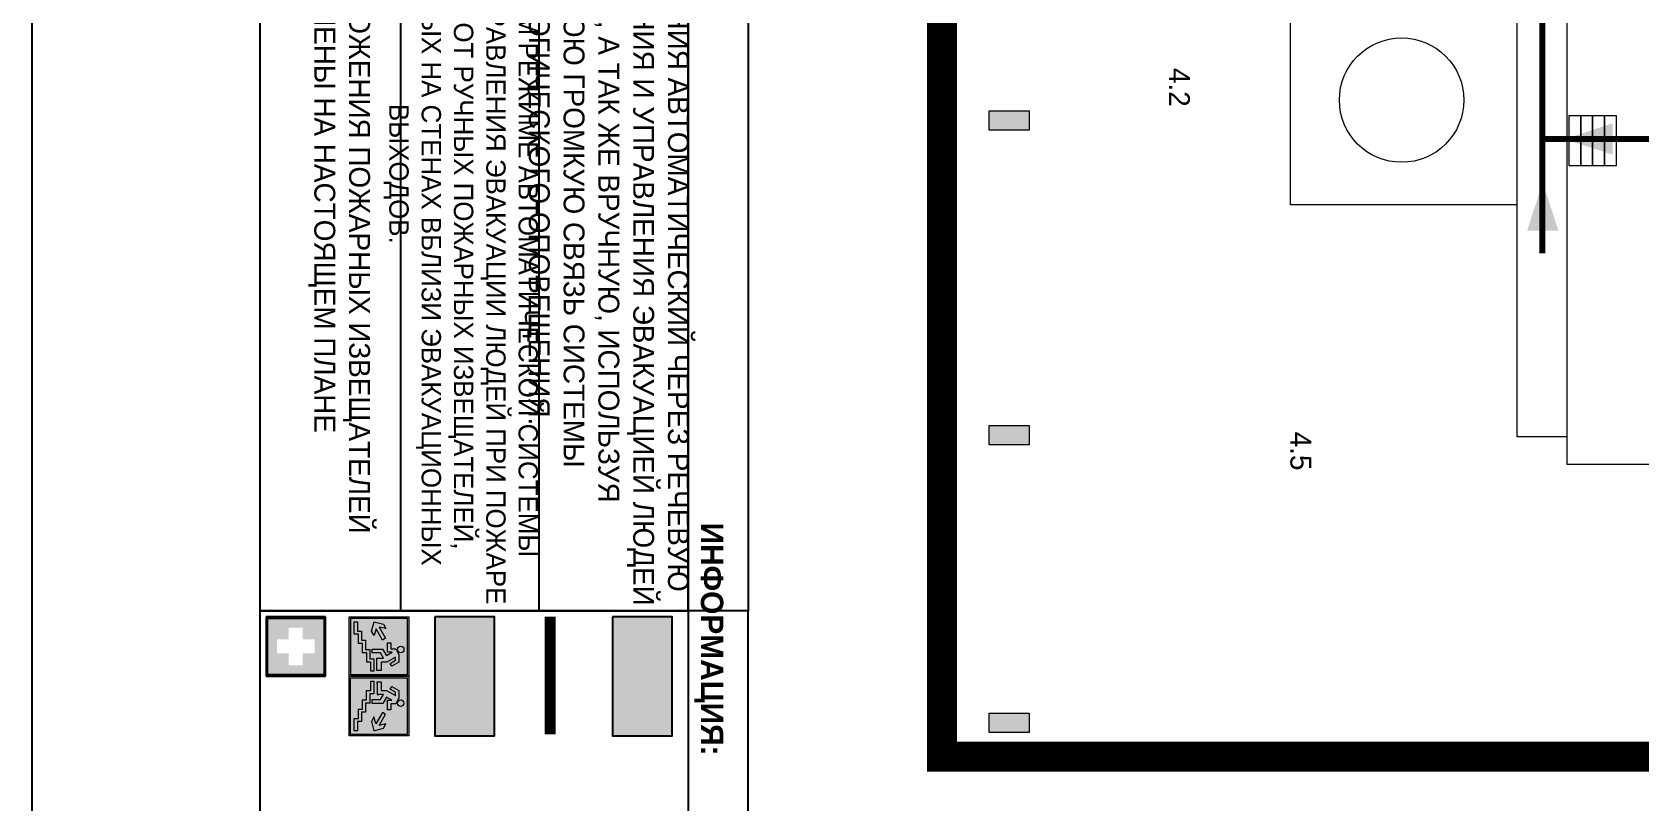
# Model space of a CAD drawing. Header units: millimetres. Extents: x 13810 to 67229, y 12374 to 21950.
# Drawn here: x 30817.2 to 31032.9, y 14693.5 to 14796.8 of the extents above; entities that cross this region are included whole.
import ezdxf

# ---------------------------------------------------------------- set-up
doc = ezdxf.new("R2010")
doc.units = ezdxf.units.MM
doc.layers.add('План_Штампы', color=7, linetype='Continuous')
doc.styles.add('обычный', font='arial.ttf')

# ---------------------------------------------------------------- blocks, each defined once
blk = doc.blocks.new('A$C7B4425F7')
at = {"true_color": 0xffffff}
blk.add_hatch(color=7, dxfattribs=at).paths.add_polyline_path([(0, 0), (-16, 0), (-16, -8), (0, -8)])
h = blk.add_hatch(color=126)
h.paths.add_polyline_path([(-0.2, -0.2), (-15.8, -0.2), (-15.8, -7.8), (-0.2, -7.8)])
h.paths.add_polyline_path([(-11.76, -2.03), (-11.76, -3.66), (-11.17, -3.66, -0.568275), (-11.17, -6.18), (-12.58, -6.18), (-12.58, -2.03)], flags=16)
h.paths.add_polyline_path([(-13.33, -4.12, -0.495768), (-13.59, -6.18), (-15.03, -6.18), (-15.03, -2.03), (-13.59, -2.03, -0.487973)], flags=16)
h.paths.add_polyline_path([(-10.25, -2.03), (-9.48, -2.03), (-9.48, -6.18), (-10.25, -6.18)], flags=16)
h.paths.add_polyline_path([(-13.84, -3.69), (-14.24, -3.69), (-14.24, -3.03), (-13.9, -3.03, -0.692621)], flags=0)
h.paths.add_polyline_path([(-9.15, -2.03), (-8.4, -2.03), (-8.04, -3.07), (-7.68, -2.03), (-6.93, -2.03), (-7.64, -4.1), (-6.93, -6.18), (-7.68, -6.18), (-8.04, -5.14), (-8.4, -6.18), (-9.15, -6.18), (-8.44, -4.1)], flags=16)
h.paths.add_polyline_path([(-11.76, -4.46), (-11.42, -4.46, -0.692621), (-11.36, -5.12), (-11.76, -5.12)], flags=0)
h.paths.add_polyline_path([(-13.9, -5.2), (-14.24, -5.2), (-14.24, -4.55), (-13.84, -4.55, -0.708038)], flags=0)
edge = h.paths.add_edge_path(flags=16)
edge.add_ellipse((-5.51, -4.08), major_axis=(0, 2.05), ratio=0.586184, start_angle=0, end_angle=360)
edge = h.paths.add_edge_path(flags=0)
edge.add_ellipse((-5.51, -4.08), major_axis=(0, 1.14), ratio=0.454828, start_angle=0, end_angle=360)
h.paths.add_polyline_path([(-4.13, -4.96, 0.377264), (-3.48, -4.52, 0.0555), (-3.16, -2.03), (-1.66, -2.03), (-1.66, -4.96), (-0.96, -4.96), (-0.96, -7.01), (-1.75, -7.01), (-1.75, -6.18), (-3.3, -6.18), (-3.3, -7.02), (-4.13, -7.02)], flags=16)
h.paths.add_polyline_path([(-2.73, -2.91), (-2.28, -2.91), (-2.28, -4.96), (-3.05, -4.96, 0.079136)], flags=0)
at = {"color": 126}
blk.add_lwpolyline([(-16, -8), (0, -8), (0, 0), (-16, 0)], close=True, dxfattribs=at)
blk = doc.blocks.new('A$C18900ED3')
h = blk.add_hatch(color=126)
h.paths.add_polyline_path([(-0.18, -0.18), (-7.02, -0.18), (-7.02, -7.02), (-0.18, -7.02)])
h.paths.add_polyline_path([(-5.89, -4.46), (-5.89, -2.77), (-4.46, -2.77), (-4.46, -1.31), (-2.77, -1.31), (-2.77, -2.77), (-1.33, -2.77), (-1.33, -4.46), (-2.77, -4.46), (-2.77, -5.89), (-4.46, -5.89), (-4.46, -4.46)], flags=16)
at = {"color": 126}
for p, q in [((-7.2, 0), (-7.2, -7.2)), ((0, 0), (-7.2, 0)), ((0, -7.2), (0, 0)), ((-7.02, -7.02), (-7.02, -0.18)), ((-7.02, -0.18), (-0.18, -0.18)), ((-0.18, -0.18), (-0.18, -7.02)), ((-7.2, -7.2), (0, -7.2)), ((-0.18, -7.02), (-7.02, -7.02))]:
    blk.add_line(p, q, dxfattribs=at)
blk = doc.blocks.new('вниз 3')
at = {"lineweight": 0, "true_color": 0xffffff}
h = blk.add_hatch(color=7, dxfattribs=at)
h.dxf.hatch_style = 1
h.paths.add_polyline_path([(40997.5, -4475.69), (40997.25, -4475.28), (40995.76, -4476.15), (40995.97, -4475.23), (40995.39, -4475.56), (40995.05, -4476.83), (40996.33, -4477.17), (40996.91, -4476.83), (40996, -4476.55)], flags=0)
h.paths.add_polyline_path([(40999.81, -4473.95), (41000.22, -4473.95), (41000.64, -4474.67), (41001.03, -4474.43), (41000.46, -4473.49), (41000.42, -4473.49), (40999.43, -4473.49), (40998.68, -4473.92), (40998.68, -4474.57), (40997.88, -4474.57), (40997.88, -4475), (40999.14, -4475), (40999.14, -4474.43), (40999.14, -4474.38), (40999.59, -4475.15), (40998.72, -4475.67), (40998.72, -4477.06), (40999.24, -4477.06), (40999.24, -4475.96), (40999.95, -4475.56), (40999.95, -4476.43), (41001.61, -4476.43), (41001.61, -4475.88), (41000.47, -4475.88), (41000.47, -4475.12)], flags=0)
h.paths.add_polyline_path([(40999.2, -4473.24, 1), (40998.35, -4473.24, 1)], flags=0)
h.paths.add_polyline_path([(41000.46, -4477.26), (41001.69, -4477.26), (41001.69, -4476.84), (41000.03, -4476.84), (41000.03, -4477.39), (40998.78, -4477.39), (40998.78, -4477.95), (40997.53, -4477.95), (40997.53, -4478.5), (40996.29, -4478.5), (40996.29, -4479.06), (40995.05, -4479.06), (40995.05, -4479.48), (40995.29, -4479.48), (40996.72, -4479.48), (40996.72, -4478.92), (40997.97, -4478.92), (40997.97, -4478.36), (40999.2, -4478.36), (40999.2, -4477.81), (41000.46, -4477.81)], flags=0)
h.paths.add_polyline_path([(41002.37, -4472.17), (40994.37, -4472.17), (40994.37, -4480.17), (41002.37, -4480.17)])
h.paths.add_polyline_path([(41002.16, -4479.96), (40994.57, -4479.96), (40994.57, -4472.37), (41002.16, -4472.37)], flags=16)
h.paths.add_polyline_path([(41001.61, -4475.88), (41001.61, -4476.43), (40999.95, -4476.43), (40999.95, -4475.56), (40999.24, -4475.96), (40999.24, -4477.06), (40998.72, -4477.06), (40998.72, -4475.67), (40999.59, -4475.15), (40999.14, -4474.38), (40999.14, -4474.43), (40999.14, -4475), (40997.88, -4475), (40997.88, -4474.57), (40998.68, -4474.57), (40998.68, -4473.92), (40999.43, -4473.49), (41000.42, -4473.49), (41000.46, -4473.49), (41001.03, -4474.43), (41000.64, -4474.67), (41000.22, -4473.95), (40999.81, -4473.95), (41000.47, -4475.12), (41000.47, -4475.88)], flags=0)
h.paths.add_polyline_path([(41001.69, -4476.84), (41001.69, -4477.26), (41000.46, -4477.26), (41000.46, -4477.81), (40999.2, -4477.81), (40999.2, -4478.36), (40997.97, -4478.36), (40997.97, -4478.92), (40996.72, -4478.92), (40996.72, -4479.48), (40995.05, -4479.48), (40995.05, -4479.06), (40996.29, -4479.06), (40996.29, -4478.5), (40997.53, -4478.5), (40997.53, -4477.95), (40998.78, -4477.95), (40998.78, -4477.39), (41000.03, -4477.39), (41000.03, -4476.84)], flags=0)
h.paths.add_polyline_path([(40998.35, -4473.24, -1), (40999.2, -4473.24, -1)], flags=0)
h.paths.add_polyline_path([(40997.5, -4475.69), (40996, -4476.55), (40996.91, -4476.83), (40996.33, -4477.17), (40995.05, -4476.83), (40995.39, -4475.56), (40995.97, -4475.23), (40995.76, -4476.15), (40997.25, -4475.28)], flags=0)
at = {"lineweight": 0}
h = blk.add_hatch(color=126, dxfattribs=at)
h.dxf.hatch_style = 1
h.paths.add_polyline_path([(41002.16, -4472.37), (40994.57, -4472.37), (40994.57, -4479.96), (41002.16, -4479.96)])
h.paths.add_polyline_path([(40995.97, -4475.23), (40995.76, -4476.15), (40997.25, -4475.28), (40997.5, -4475.69), (40996, -4476.55), (40996.91, -4476.83), (40996.33, -4477.17), (40995.05, -4476.83), (40995.39, -4475.56)], flags=16)
h.paths.add_polyline_path([(40997.88, -4474.57), (40998.68, -4474.57), (40998.68, -4473.92), (40999.43, -4473.49), (41000.42, -4473.49), (41000.46, -4473.49), (41001.03, -4474.43), (41000.64, -4474.67), (41000.22, -4473.95), (40999.81, -4473.95), (41000.47, -4475.12), (41000.47, -4475.88), (41001.61, -4475.88), (41001.61, -4476.43), (40999.95, -4476.43), (40999.95, -4475.56), (40999.24, -4475.96), (40999.24, -4477.06), (40998.72, -4477.06), (40998.72, -4475.67), (40999.59, -4475.15), (40999.14, -4474.38), (40999.14, -4474.43), (40999.14, -4475), (40997.88, -4475)], flags=16)
h.paths.add_polyline_path([(40998.35, -4473.24, -1), (40999.2, -4473.24, -1)], flags=16)
h.paths.add_polyline_path([(40997.53, -4477.95), (40998.78, -4477.95), (40998.78, -4477.39), (41000.03, -4477.39), (41000.03, -4476.84), (41001.69, -4476.84), (41001.69, -4477.26), (41000.46, -4477.26), (41000.46, -4477.81), (40999.2, -4477.81), (40999.2, -4478.36), (40997.97, -4478.36), (40997.97, -4478.92), (40996.72, -4478.92), (40996.72, -4479.48), (40995.05, -4479.48), (40995.05, -4479.06), (40996.29, -4479.06), (40996.29, -4478.5), (40997.53, -4478.5)], flags=16)
at = {"lineweight": 0, "true_color": 0xffffff}
h = blk.add_hatch(color=7, dxfattribs=at)
h.dxf.hatch_style = 1
h.paths.add_polyline_path([(40999.2, -4473.24, 1), (40998.35, -4473.24, 1)])
h.paths.add_polyline_path([(40999.81, -4473.95), (41000.22, -4473.95), (41000.64, -4474.67), (41001.03, -4474.43), (41000.46, -4473.49), (41000.42, -4473.49), (40999.43, -4473.49), (40998.68, -4473.92), (40998.68, -4474.57), (40997.88, -4474.57), (40997.88, -4475), (40999.14, -4475), (40999.14, -4474.43), (40999.14, -4474.38), (40999.59, -4475.15), (40998.72, -4475.67), (40998.72, -4477.06), (40999.24, -4477.06), (40999.24, -4475.96), (40999.95, -4475.56), (40999.95, -4476.43), (41001.61, -4476.43), (41001.61, -4475.88), (41000.47, -4475.88), (41000.47, -4475.12)])
h.paths.add_polyline_path([(40999.2, -4477.81), (41000.46, -4477.81), (41000.46, -4477.26), (41001.69, -4477.26), (41001.69, -4476.84), (41000.03, -4476.84), (41000.03, -4477.39), (40998.78, -4477.39), (40998.78, -4477.95), (40997.53, -4477.95), (40997.53, -4478.5), (40996.29, -4478.5), (40996.29, -4479.06), (40995.05, -4479.06), (40995.05, -4479.48), (40995.29, -4479.48), (40996.72, -4479.48), (40996.72, -4478.92), (40997.97, -4478.92), (40997.97, -4478.36), (40999.2, -4478.36)])
h.paths.add_polyline_path([(40997.5, -4475.69), (40997.25, -4475.28), (40995.76, -4476.15), (40995.97, -4475.23), (40995.39, -4475.56), (40995.05, -4476.83), (40996.33, -4477.17), (40996.91, -4476.83), (40996, -4476.55)])
at = {"color": 126, "lineweight": 0}
for points in [[(40994.37, -4472.17), (41002.37, -4472.17), (41002.37, -4480.17), (40994.37, -4480.17)], [(40994.57, -4472.37), (41002.16, -4472.37), (41002.16, -4479.96), (40994.57, -4479.96)]]:
    blk.add_lwpolyline(points, close=True, dxfattribs=at)
for points in [[(40995.05, -4476.83), (40995.39, -4475.56), (40995.97, -4475.23), (40995.76, -4476.15), (40997.25, -4475.28), (40997.5, -4475.69), (40996, -4476.55), (40996.91, -4476.83), (40996.33, -4477.17), (40995.05, -4476.83)], [(40999.14, -4474.43), (40999.14, -4475), (40997.88, -4475), (40997.88, -4474.57), (40998.68, -4474.57), (40998.68, -4473.92), (40999.43, -4473.49), (41000.42, -4473.49), (41000.46, -4473.49), (41001.03, -4474.43), (41000.64, -4474.67), (41000.22, -4473.95), (40999.81, -4473.95), (41000.47, -4475.12), (41000.47, -4475.88), (41001.61, -4475.88), (41001.61, -4476.43), (40999.95, -4476.43), (40999.95, -4475.56), (40999.24, -4475.96), (40999.24, -4477.06), (40998.72, -4477.06), (40998.72, -4475.67), (40999.59, -4475.15), (40999.14, -4474.38), (40999.14, -4474.43)], [(40995.29, -4479.48), (40995.05, -4479.48), (40995.05, -4479.06), (40996.29, -4479.06), (40996.29, -4478.5), (40997.53, -4478.5), (40997.53, -4477.95), (40998.78, -4477.95), (40998.78, -4477.39), (41000.03, -4477.39), (41000.03, -4476.84), (41001.69, -4476.84), (41001.69, -4477.26), (41000.46, -4477.26), (41000.46, -4477.81), (40999.2, -4477.81), (40999.2, -4478.36), (40997.97, -4478.36), (40997.97, -4478.92), (40996.72, -4478.92), (40996.72, -4479.48), (40995.05, -4479.48)]]:
    blk.add_lwpolyline(points, dxfattribs=at)
blk.add_circle((40998.77, -4473.24), 0.426, dxfattribs=at)
blk = doc.blocks.new('вниз')
at = {"lineweight": 0, "true_color": 0xffffff}
h = blk.add_hatch(color=7, dxfattribs=at)
h.dxf.hatch_style = 1
h.paths.add_polyline_path([(40994.51, -4472.22), (40986.51, -4472.22), (40986.51, -4480.22), (40994.51, -4480.22)])
h.paths.add_polyline_path([(40994.31, -4472.42), (40994.31, -4480.01), (40986.71, -4480.01), (40986.71, -4472.42)], flags=16)
h.paths.add_polyline_path([(40988.43, -4473.53), (40989.43, -4473.53), (40990.19, -4473.96), (40990.19, -4474.6), (40991, -4474.6), (40991, -4475.06), (40989.73, -4475.06), (40989.73, -4474.46), (40989.3, -4475.18), (40990.17, -4475.7), (40990.17, -4477.11), (40989.63, -4477.11), (40989.63, -4476.01), (40988.94, -4475.59), (40988.94, -4476.46), (40988.94, -4476.46), (40987.47, -4476.46), (40987.26, -4476.46), (40987.26, -4475.92), (40988.4, -4475.92), (40988.4, -4475.2), (40989.1, -4473.99), (40988.66, -4473.99), (40988.24, -4474.7), (40987.86, -4474.47), (40988.41, -4473.56)], flags=0)
h.paths.add_polyline_path([(40990.55, -4473.29, -1), (40989.69, -4473.29, -1)], flags=0)
h.paths.add_polyline_path([(40988.85, -4476.89), (40988.85, -4477.43), (40990.1, -4477.43), (40990.1, -4477.99), (40991.34, -4477.99), (40991.34, -4478.54), (40992.59, -4478.54), (40992.59, -4479.09), (40993.83, -4479.09), (40993.83, -4479.52), (40992.17, -4479.52), (40992.17, -4478.97), (40990.91, -4478.97), (40990.91, -4478.41), (40989.68, -4478.41), (40989.68, -4477.86), (40988.43, -4477.86), (40988.43, -4477.31), (40987.6, -4477.31), (40987.18, -4477.31), (40987.18, -4476.89)], flags=0)
h.paths.add_polyline_path([(40991.61, -4475.33), (40993.12, -4476.2), (40992.9, -4475.27), (40993.48, -4475.6), (40993.83, -4476.88), (40992.56, -4477.22), (40991.97, -4476.88), (40992.9, -4476.61), (40991.38, -4475.74), (40991.58, -4475.39)], flags=0)
h.paths.add_polyline_path([(40990.19, -4473.96), (40989.43, -4473.53), (40988.43, -4473.53), (40988.41, -4473.56), (40987.86, -4474.47), (40988.24, -4474.7), (40988.66, -4473.99), (40989.1, -4473.99), (40988.4, -4475.2), (40988.4, -4475.92), (40987.26, -4475.92), (40987.26, -4476.46), (40987.47, -4476.46), (40988.94, -4476.46), (40988.94, -4476.27), (40988.94, -4475.59), (40989.63, -4476.01), (40989.63, -4477.11), (40990.17, -4477.11), (40990.17, -4475.7), (40989.3, -4475.18), (40989.73, -4474.46), (40989.73, -4475.06), (40991, -4475.06), (40991, -4474.6), (40990.19, -4474.6)], flags=0)
h.paths.add_polyline_path([(40990.55, -4473.29, 1), (40989.69, -4473.29, 1)], flags=0)
h.paths.add_polyline_path([(40991.61, -4475.33), (40991.58, -4475.39), (40991.38, -4475.74), (40992.9, -4476.61), (40991.97, -4476.88), (40992.56, -4477.22), (40993.83, -4476.88), (40993.48, -4475.6), (40992.9, -4475.27), (40993.12, -4476.2)], flags=0)
h.paths.add_polyline_path([(40990.1, -4477.43), (40988.85, -4477.43), (40988.85, -4476.89), (40987.18, -4476.89), (40987.18, -4477.31), (40987.6, -4477.31), (40988.43, -4477.31), (40988.43, -4477.86), (40989.68, -4477.86), (40989.68, -4478.41), (40990.91, -4478.41), (40990.91, -4478.97), (40992.17, -4478.97), (40992.17, -4479.52), (40993.83, -4479.52), (40993.83, -4479.09), (40992.59, -4479.09), (40992.59, -4478.54), (40991.34, -4478.54), (40991.34, -4477.99), (40990.1, -4477.99)], flags=0)
at = {"lineweight": 0}
h = blk.add_hatch(color=126, dxfattribs=at)
h.dxf.hatch_style = 1
h.paths.add_polyline_path([(40994.31, -4472.42), (40986.71, -4472.42), (40986.71, -4480.01), (40994.31, -4480.01)])
h.paths.add_polyline_path([(40988.43, -4473.53), (40989.43, -4473.53), (40990.19, -4473.96), (40990.19, -4474.6), (40991, -4474.6), (40991, -4475.06), (40989.73, -4475.06), (40989.73, -4474.46), (40989.3, -4475.18), (40990.17, -4475.7), (40990.17, -4477.11), (40989.63, -4477.11), (40989.63, -4476.01), (40988.94, -4475.59), (40988.94, -4476.46), (40988.94, -4476.46), (40987.47, -4476.46), (40987.26, -4476.46), (40987.26, -4475.92), (40988.4, -4475.92), (40988.4, -4475.2), (40989.1, -4473.99), (40988.66, -4473.99), (40988.24, -4474.7), (40987.86, -4474.47), (40988.41, -4473.56)], flags=16)
h.paths.add_polyline_path([(40990.55, -4473.29, -1), (40989.69, -4473.29, -1)], flags=16)
h.paths.add_polyline_path([(40988.85, -4476.89), (40988.85, -4477.43), (40990.1, -4477.43), (40990.1, -4477.99), (40991.34, -4477.99), (40991.34, -4478.54), (40992.59, -4478.54), (40992.59, -4479.09), (40993.83, -4479.09), (40993.83, -4479.52), (40992.17, -4479.52), (40992.17, -4478.97), (40990.91, -4478.97), (40990.91, -4478.41), (40989.68, -4478.41), (40989.68, -4477.86), (40988.43, -4477.86), (40988.43, -4477.31), (40987.6, -4477.31), (40987.18, -4477.31), (40987.18, -4476.89)], flags=16)
h.paths.add_polyline_path([(40991.61, -4475.33), (40993.12, -4476.2), (40992.9, -4475.27), (40993.48, -4475.6), (40993.83, -4476.88), (40992.56, -4477.22), (40991.97, -4476.88), (40992.9, -4476.61), (40991.38, -4475.74), (40991.58, -4475.39)], flags=16)
at = {"lineweight": 0, "true_color": 0xffffff}
h = blk.add_hatch(color=7, dxfattribs=at)
h.dxf.hatch_style = 1
h.paths.add_polyline_path([(40989.73, -4474.46), (40989.73, -4475.06), (40991, -4475.06), (40991, -4474.6), (40990.19, -4474.6), (40990.19, -4473.96), (40989.43, -4473.53), (40988.43, -4473.53), (40988.41, -4473.56), (40987.86, -4474.47), (40988.24, -4474.7), (40988.66, -4473.99), (40989.1, -4473.99), (40988.4, -4475.2), (40988.4, -4475.92), (40987.26, -4475.92), (40987.26, -4476.46), (40987.47, -4476.46), (40988.94, -4476.46), (40988.94, -4475.59), (40989.63, -4476.01), (40989.63, -4477.11), (40990.17, -4477.11), (40990.17, -4475.7), (40989.3, -4475.18)])
h.paths.add_polyline_path([(40989.69, -4473.29, 1), (40990.55, -4473.29, 1)])
h.paths.add_polyline_path([(40991.61, -4475.33), (40991.58, -4475.39), (40991.38, -4475.74), (40992.9, -4476.61), (40991.97, -4476.88), (40992.56, -4477.22), (40993.83, -4476.88), (40993.48, -4475.6), (40992.9, -4475.27), (40993.12, -4476.2)])
h.paths.add_polyline_path([(40990.1, -4477.43), (40988.85, -4477.43), (40988.85, -4476.89), (40987.18, -4476.89), (40987.18, -4477.31), (40987.6, -4477.31), (40988.43, -4477.31), (40988.43, -4477.86), (40989.68, -4477.86), (40989.68, -4478.41), (40990.91, -4478.41), (40990.91, -4478.97), (40992.17, -4478.97), (40992.17, -4479.52), (40993.83, -4479.52), (40993.83, -4479.09), (40992.59, -4479.09), (40992.59, -4478.54), (40991.34, -4478.54), (40991.34, -4477.99), (40990.1, -4477.99)])
at = {"color": 126, "lineweight": 0}
for points in [[(40986.51, -4472.22), (40994.51, -4472.22), (40994.51, -4480.22), (40986.51, -4480.22)], [(40986.71, -4472.42), (40994.31, -4472.42), (40994.31, -4480.01), (40986.71, -4480.01)]]:
    blk.add_lwpolyline(points, close=True, dxfattribs=at)
for points in [[(40987.47, -4476.46), (40987.26, -4476.46), (40987.26, -4475.92), (40988.4, -4475.92), (40988.4, -4475.2), (40989.1, -4473.99), (40988.66, -4473.99), (40988.24, -4474.7), (40987.86, -4474.47), (40988.41, -4473.56), (40988.43, -4473.53), (40989.43, -4473.53), (40990.19, -4473.96), (40990.19, -4474.6), (40991, -4474.6), (40991, -4475.06), (40989.73, -4475.06), (40989.73, -4474.46), (40989.3, -4475.18), (40990.17, -4475.7), (40990.17, -4477.11), (40989.63, -4477.11), (40989.63, -4476.01), (40988.94, -4475.59), (40988.94, -4476.46)], [(40991.58, -4475.39), (40991.38, -4475.74), (40992.9, -4476.61), (40991.97, -4476.88), (40992.56, -4477.22), (40993.83, -4476.88), (40993.48, -4475.6), (40992.9, -4475.27), (40993.12, -4476.2), (40991.61, -4475.33), (40991.58, -4475.39)], [(40987.6, -4477.31), (40987.18, -4477.31), (40987.18, -4476.89), (40988.85, -4476.89), (40988.85, -4477.43), (40990.1, -4477.43), (40990.1, -4477.99), (40991.34, -4477.99), (40991.34, -4478.54), (40992.59, -4478.54), (40992.59, -4479.09), (40993.83, -4479.09), (40993.83, -4479.52), (40992.17, -4479.52), (40992.17, -4478.97), (40990.91, -4478.97), (40990.91, -4478.41), (40989.68, -4478.41), (40989.68, -4477.86), (40988.43, -4477.86), (40988.43, -4477.31), (40987.6, -4477.31)], [(40987.47, -4476.46), (40988.94, -4476.46), (40988.94, -4476.27)]]:
    blk.add_lwpolyline(points, dxfattribs=at)
blk.add_circle((40990.12, -4473.29), 0.432, dxfattribs=at)
blk = doc.blocks.new('A$C32E8229D')
at = {"true_color": 0xffffff}
blk.add_hatch(color=7, dxfattribs=at).paths.add_polyline_path([(0, 0), (0, -8), (16, -8), (16, 0)])
h = blk.add_hatch(color=126)
h.paths.add_polyline_path([(0.2, -0.2), (15.8, -0.2), (15.8, -7.8), (0.2, -7.8)])
h.paths.add_polyline_path([(13.49, -2.05), (12.08, -2.05), (11.37, -2.63, 0.162397), (11.29, -2.84), (11.29, -3.63), (10.35, -3.63), (10.35, -4.05), (11.68, -4.05), (11.68, -3.48), (12.26, -4.28), (11.29, -5.1), (11.29, -6.78), (11.85, -6.78), (11.85, -5.44), (12.8, -4.64), (12.8, -5.94), (14.46, -5.94), (14.46, -5.39), (13.45, -5.39), (13.45, -3.97), (12.46, -2.59), (13.15, -2.59), (13.69, -3.34), (14.18, -3)], flags=16)
h.paths.add_polyline_path([(10.74, -1.82, 1), (11.8, -1.82, 1)], flags=16)
h.paths.add_polyline_path([(9.39, -3.59), (5.99, -3.59), (6.56, -3.03), (5.91, -3.03), (5.1, -3.83), (5.91, -4.64), (6.56, -4.64), (5.99, -4.09), (9.39, -4.09)], flags=16)
h.paths.add_polyline_path([(4.29, -1.08), (1.72, -1.08), (1.72, -6.6), (4.29, -6.6)], flags=16)
at = {"color": 126}
blk.add_lwpolyline([(16, -8), (0, -8), (0, 0), (16, 0)], close=True, dxfattribs=at)

msp = doc.modelspace()

# ---------------------------------------------------------------- hatches: boundary and pattern name
at = {"lineweight": 0}
h = msp.add_hatch(color=256, dxfattribs=at)
h.dxf.hatch_style = 1
h.paths.add_polyline_path([(30945.59, 14786.23), (30945.59, 14783.63), (30950.98, 14783.63), (30950.98, 14786.23)])
h = msp.add_hatch(color=256, dxfattribs=at)
h.dxf.hatch_style = 1
h.paths.add_polyline_path([(30945.59, 14743.99), (30945.59, 14741.38), (30950.98, 14741.38), (30950.98, 14743.99)])
h = msp.add_hatch(color=256, dxfattribs=at)
h.dxf.hatch_style = 1
h.paths.add_polyline_path([(30945.59, 14705.35), (30945.59, 14702.75), (30950.98, 14702.75), (30950.98, 14705.35)])

# ---------------------------------------------------------------- linework, layer by layer
at = {"color": 126, "true_color": 0x008754}
msp.add_lwpolyline([(31217.22, 15149.86), (31217.22, 14549.86), (30817.22, 14549.86), (30817.22, 15149.86)], close=True, dxfattribs=at)
at = {"lineweight": 100, "const_width": 4}
msp.add_lwpolyline([(31116.06, 14752.67), (31116.06, 14699.52), (30939.27, 14699.52), (30939.27, 15082.99), (31116.06, 15082.99), (31116.06, 14752.67)], dxfattribs=at)
at = {"lineweight": 0}
for points in [[(31023.14, 14742.46), (31016.42, 14742.46), (31016.42, 15038.82), (31023.14, 15038.82), (31001.1, 15038.82), (31001.1, 15044.3), (31053.95, 15044.3), (31053.95, 15083.08)], [(31115.75, 14742.57), (31109.67, 14742.57), (31109.67, 14723), (31103.8, 14723), (31103.8, 14738.74), (31023.14, 14738.74), (31023.14, 15038.82), (31116.03, 15038.82)], [(31016.42, 14773.63), (30986.04, 14773.63), (30986.04, 14828.25), (31016.42, 14828.25)]]:
    msp.add_lwpolyline(points, dxfattribs=at)
at = {"color": 126, "lineweight": 100, "true_color": 0x008754}
for points in [[(31019.84, 14767.12), (31019.84, 15041.71), (31014.01, 15041.71), (31014.01, 15034.52)], [(31019.84, 14782.47), (31106.41, 14782.47)]]:
    msp.add_lwpolyline(points, dxfattribs=at)
for points in [[(30913.27, 14840.84), (30913.27, 14719.12), (30847.82, 14719.12), (30847.82, 14840.84)], [(30885.22, 14719.12), (30885.22, 14840.84), (30866.65, 14840.84), (30866.65, 14719.12)], [(30905.22, 14840.84), (30905.22, 14719.12), (30885.22, 14719.12), (30885.22, 14840.84)], [(30913.27, 14840.84), (30913.27, 14719.12), (30905.22, 14719.12), (30905.22, 14840.84)], [(30905.22, 14719.12), (30905.22, 14575.35), (30847.82, 14575.35), (30847.82, 14719.12)], [(30905.22, 14719.12), (30905.22, 14575.35), (30913.27, 14575.35), (30913.27, 14719.12)]]:
    msp.add_lwpolyline(points, close=True)
at = {"lineweight": 0}
for points in [[(30945.59, 14783.63), (30945.59, 14786.23), (30950.98, 14786.23), (30950.98, 14783.63)], [(31024.96, 14778.89), (31024.96, 14785.56), (31023.36, 14785.56), (31023.36, 14778.89)], [(31026.56, 14778.89), (31026.56, 14785.56), (31024.96, 14785.56), (31024.96, 14778.89)], [(31028.16, 14778.89), (31028.16, 14785.56), (31026.56, 14785.56), (31026.56, 14778.89)], [(31029.75, 14778.89), (31029.75, 14785.56), (31028.16, 14785.56), (31028.16, 14778.89)], [(30945.59, 14741.38), (30945.59, 14743.99), (30950.98, 14743.99), (30950.98, 14741.38)], [(30945.59, 14702.75), (30945.59, 14705.35), (30950.98, 14705.35), (30950.98, 14702.75)]]:
    msp.add_lwpolyline(points, close=True, dxfattribs=at)
at = {"color": 126, "lineweight": 80, "true_color": 0x008754, "const_width": 1.5}
msp.add_lwpolyline([(30886.71, 14702.51), (30886.71, 14718.31)], dxfattribs=at)
at = {"lineweight": 0}
msp.add_circle((31000.94, 14787.67), 8.35, dxfattribs=at)
at = {"layer": 'План_Штампы', "color": 126, "true_color": 0x008754}
for points in [[(31029.26, 14784.56), (31029.25, 14780.35), (31022.79, 14782.43)], [(31021.99, 14770.13), (31017.78, 14770.14), (31019.86, 14776.6)]]:
    msp.add_solid(points, dxfattribs=at)

# ---------------------------------------------------------------- block references
at = {"xscale": 1.111111111007631, "yscale": 1.111111111007631, "zscale": 1.111111111007631, "rotation": 270}
msp.add_blockref('A$C18900ED3', (30856.59, 14710.31), dxfattribs=at)
at = {"color": 126, "true_color": 0x008754, "rotation": 270}
for name, p in [('вниз 3', (35339.91, 55712.68)), ('вниз', (35339.95, 55696.82)), ('вниз', (35339.95, 55696.82))]:
    msp.add_blockref(name, p, dxfattribs=at)
at = {"layer": 'План_Штампы', "color": 126, "true_color": 0x008754, "xscale": -1, "rotation": 270}
msp.add_blockref('A$C32E8229D', (30879.25, 14702.31), dxfattribs=at)
at = {"layer": 'План_Штампы', "rotation": 270}
msp.add_blockref('A$C7B4425F7', (30903.08, 14702.31), dxfattribs=at)

# ---------------------------------------------------------------- texts
at = {"lineweight": 0, "attachment_point": 5, "rotation": 270, "style": 'обычный'}
for s, insert, char_height, width in [('{\\fProxima Nova Rg|b0|i0|c204|p2;СПОСОБ ОПОВЕЩЕНИЯ АВТОМАТИЧЕСКИЙ ЧЕРЕЗ РЕЧЕВУЮ СИСТЕМУ ОПОВЕЩЕНИЯ И УПРАВЛЕНИЯ ЭВАКУАЦИЕЙ ЛЮДЕЙ ПРИ ПОЖАРЕ , А ТАК ЖЕ ВРУЧНУЮ, ИСПОЛЬЗУЯ ВНУТРЕННЮЮ ГРОМКУЮ СВЯЗЬ СИСТЕМЫ ТЕХНОЛОГИЧЕСКОГО ОПОВЕЩЕНИЯ.}', (30894.18, 14779.22), 2.8, 118.5618), ('{\\fProxima Nova Rg|b0|i0|c204|p2;\\P\\pt7.8;ЗАПУСК В РУЧНОМ РЕЖИМЕ АВТОМАТИЧЕСКОЙ СИСТЕМЫ ОПОВЕЩЕНИЯ  И УПРАВЛЕНИЯ ЭВАКУАЦИИ ЛЮДЕЙ ПРИ ПОЖАРЕ ПРОИЗВОДИТСЯ ОТ РУЧНЫХ ПОЖАРНЫХ ИЗВЕЩАТЕЛЕЙ, УСТАНАНОВЛЕННЫХ НА СТЕНАХ ВБЛИЗИ ЭВАКУАЦИОННЫХ ВЫХОДОВ. }', (30876.89, 14777.77), 2.6, 121.7868), ('\\pt8.4;{\\fProxima Nova Rg|b0|i0|c204|p2;\\PМЕСТА РАСПОЛОЖЕНИЯ ПОЖАРНЫХ ИЗВЕЩАТЕЛЕЙ ОБОЗНАЧЕНЫ НА НАСТОЯЩЕМ ПЛАНЕ}', (30860.74, 14779.41), 2.8, 118.5618), ('\\pi-8.4,l8.4,t8.4;{\\fProxima Nova Rg|b0|i0|c0|p2;4.2\\H1.1967x; }', (30971.13, 14789.39), 2.8, 126.6484), ('\\pi-8.4,l8.4,t8.4;{\\fProxima Nova Rg|b0|i0|c0|p2;4.5\\H1.1667x; }', (30987.4, 14740.55), 2.8, 126.6484), ('{\\fProxima Nova Rg|b1|i0|c204|p2;ИНФОРМАЦИЯ:\\H1.1997x; }', (30908, 14715.32), 3, 175.1736)]:
    msp.add_mtext(s, dxfattribs=dict(at, insert=insert, char_height=char_height, width=width))

doc.saveas('drawing.dxf')
